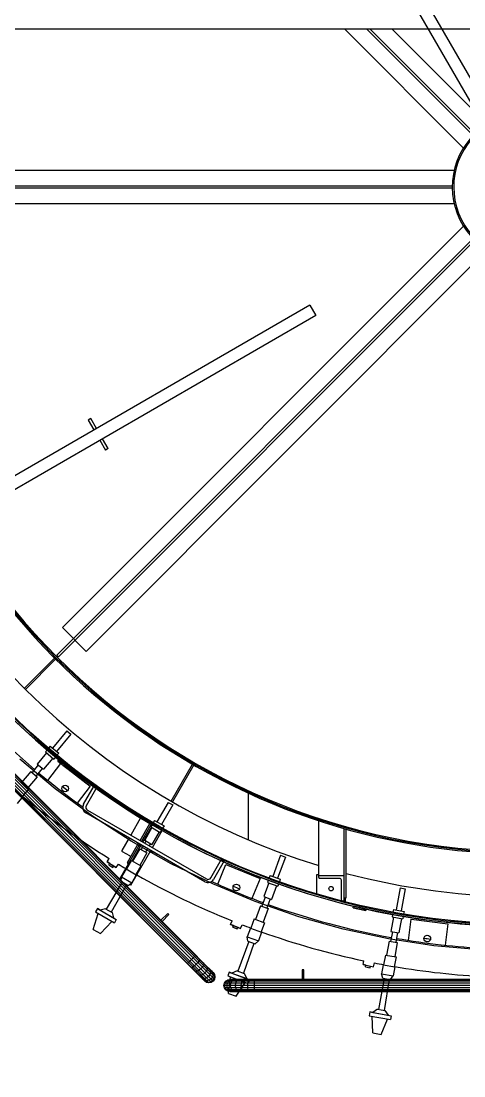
# Model space of a CAD drawing. Header units: metres. Extents: x 0 to 63075, y 0 to 44550.
# Drawn here: x 55060 to 55330, y 38478 to 39120 of the extents above; entities that cross this region are included whole.
import ezdxf

# ---------------------------------------------------------------- set-up
doc = ezdxf.new("R2010")
doc.units = ezdxf.units.M
doc.header["$LTSCALE"] = 75
for name, color, linetype in [('GSB', 7, 'Continuous'), ('ML6', 1, 'Continuous'), ('SDM', 7, 'Continuous'), ('SL1', 8, 'Continuous')]:
    doc.layers.add(name, color=color, linetype=linetype)
doc.styles.add('ROMANS', font='ROMANS.SHX')
doc.dimstyles.new('75___1-75', dxfattribs={"dimscale": 75, "dimtxt": 2.5, "dimasz": 2, "dimexe": 1.5, "dimexo": 1, "dimgap": 0.5, "dimtad": 1, "dimdec": 0, "dimzin": 12, "dimtxsty": 'ROMANS', "dimcen": 0, "dimclrd": 256, "dimclre": 256, "dimclrt": 3, "dimazin": 3, "dimtfac": 1, "dimtdec": 0, "dimtmove": 0, "dimatfit": 0, "dimfxl": 1, "dimlwd": -1, "dimlwe": -1, "dimarcsym": 0})

# ---------------------------------------------------------------- blocks, each defined once
blk = doc.blocks.new('A$C6bae614f')
at = {"layer": 'SL1'}
for p, q in [((381354, 37231.7), (382699.2, 34901.7)), ((381395.9, 37255.9), (382741, 34925.8)), ((371508.3, 35296), (387557.8, 35295.5)), ((382615.3, 34812.3), (382131.9, 35295.7)), ((382654.6, 34862.7), (382221.7, 35295.7)), ((382235.2, 35295.7), (382661.4, 34869.5)), ((382325, 35295.7), (382711.8, 34908.8)), ((380274.9, 34722.3), (382577.9, 34722.2)), ((380179.6, 34658.8), (382570.1, 34658.7)), ((382570.1, 34649.2), (380179.6, 34649.3)), ((382577.9, 34585.7), (380274.9, 34585.8)), ((380986.7, 32867.2), (382615.2, 34495.6)), ((380964.2, 32754.9), (382654.6, 34445.2)), ((382661.3, 34438.5), (380971, 32748.2)), ((382711.8, 34399.1), (381083.2, 32770.6)), ((381992, 34174.9), (380268.2, 33179.8)), ((381992, 34174.9), (382016.1, 34133.1)), ((382016.1, 34133.1), (380292.3, 33137.9)), ((381103, 33714.6), (381092, 33708.3)), ((381092, 33708.3), (381114.9, 33668.6)), ((381125.9, 33674.9), (381103, 33714.6)), ((381173, 33593.4), (381150.1, 33633.1)), ((381139.1, 33626.8), (381162, 33587)), ((381173, 33593.4), (381162, 33587)), ((381523.3, 31533.3), (379768.3, 33288.4)), ((381527, 31537), (379772, 33292.1)), ((379773.3, 33293.4), (381528.4, 31538.3)), ((381524.5, 31473.1), (379738.8, 33258.9)), ((381495.2, 31505.1), (379740.2, 33260.2)), ((381534.9, 31472.9), (379743.9, 33264)), ((381504.5, 31514.5), (379749.5, 33269.6)), ((381511.1, 31521.1), (379756.1, 33276.2)), ((381517.7, 31527.7), (379762.7, 33282.8)), ((381083.2, 32770.6), (380986.7, 32867.2)), ((380832.4, 32620.9), (380955, 32743.5)), ((380959.5, 32739.1), (380836.8, 32616.4)), ((380971, 32748.2), (380964.2, 32754.9)), ((381005.4, 32448.4), (380946.7, 32378.4)), ((381021.7, 32434.7), (380963, 32364.7)), ((381005.4, 32448.4), (381021.7, 32434.7)), ((380922.4, 32359), (380884.4, 32313.7)), ((380924.6, 32370.3), (380918.2, 32362.5)), ((380918.2, 32362.5), (380952.3, 32333.9)), ((380937.8, 32385.9), (380930.8, 32377.5)), ((380937.8, 32385.9), (380971.9, 32357.3)), ((380971.9, 32357.3), (380964.8, 32348.9)), ((380957.8, 32213.5), (380814, 32333.4)), ((380889.1, 32309.8), (380863.6, 32279.4)), ((380884.4, 32313.7), (380910, 32292.2)), ((380948, 32337.5), (380910, 32292.2)), ((380928.2, 32246.7), (380980.9, 32315.3)), ((380958.7, 32341.7), (380952.3, 32333.9)), ((380968.8, 32325.2), (380972.8, 32330.1)), ((381428, 32162.7), (381514.7, 32313)), ((381520.2, 32309.8), (381433.5, 32159.6)), ((380858.9, 32283.3), (380821.3, 32238.4)), ((380884.5, 32261.8), (380846.8, 32217)), ((380858.9, 32283.3), (380884.5, 32261.8)), ((380905.3, 32296.1), (380879.9, 32265.7)), ((381013.7, 32297.3), (381009.8, 32292.3)), ((381010.5, 32293.2), (381100.2, 32224.3)), ((380817.2, 32241.8), (380850.9, 32213.5)), ((381100.2, 32224.3), (381047.2, 32155.4)), ((381072.6, 32150.5), (381116.1, 32225.8)), ((381127.1, 32219.4), (381083.6, 32144.2)), ((381116.1, 32225.8), (381127.1, 32219.4)), ((380790, 32212.4), (380826.6, 32181.7)), ((380826.6, 32181.7), (380802.7, 32153.2)), ((380850.9, 32213.5), (380825.2, 32182.9)), ((381108.6, 32102.6), (380957.8, 32213.5)), ((381742.6, 32005.5), (381742.6, 32195.1)), ((381416.7, 32158.1), (381371, 32079)), ((381435.1, 32147.5), (381389.5, 32068.4)), ((381416.7, 32158.1), (381435.1, 32147.5)), ((381565.9, 31836.4), (381081.9, 32115.8)), ((381088.3, 32126.8), (381572.2, 31847.4)), ((381265.8, 32000.9), (381108.6, 32102.6)), ((381304.5, 32094.9), (381264.3, 32025.2)), ((381302.8, 32003), (381342.6, 32072)), ((381308.3, 31999.8), (381348, 32068.7)), ((381313.8, 31996.7), (381348.5, 32056.8)), ((381350.5, 32055.6), (381321, 32004.4)), ((381350.8, 32067.1), (381345.7, 32058.4)), ((381345.7, 32058.4), (381384.3, 32036.1)), ((381361, 32084.8), (381355.5, 32075.4)), ((381361, 32084.8), (381399.5, 32062.6)), ((381399.5, 32062.6), (381394, 32053.1)), ((382027.9, 31853.6), (382027.9, 32083.4)), ((382129.5, 32052.3), (382129.5, 31757.8)), ((382139, 31770.6), (382139, 32049.6)), ((381257.9, 32014.2), (381228.6, 31963.4)), ((381321, 32004.4), (381349.9, 31987.7)), ((381379.4, 32038.9), (381349.9, 31987.7)), ((381352.3, 31974.4), (381392, 32043.3)), ((381389.3, 32044.9), (381384.3, 32036.1)), ((381220.5, 31847.8), (381301.9, 31988.8)), ((381251.3, 31913.9), (381296.4, 31992)), ((381264.5, 31822.4), (381345.9, 31963.4)), ((381428.8, 31909), (381265.8, 32000.9)), ((381269.8, 31920.5), (381307.4, 31985.7)), ((381301.1, 31970.1), (381271.8, 31919.3)), ((381301.1, 31970.1), (381330.1, 31953.4)), ((381314.7, 31981.4), (381306.4, 31967.1)), ((381326.2, 32001.4), (381321.1, 31992.4)), ((381333.1, 31970.8), (381324.8, 31956.4)), ((381344.6, 31990.8), (381339.5, 31981.8)), ((381168.8, 31917), (381177, 31930.1)), ((381260.1, 31941.1), (381231.1, 31957.8)), ((381267.2, 31922), (381247.2, 31887.4)), ((381267.2, 31922), (381305.4, 31900)), ((381330.1, 31953.4), (381300.8, 31902.6)), ((381589.6, 31852.1), (381633, 31927.3)), ((381644, 31921), (381600.6, 31845.7)), ((381633, 31927.3), (381644, 31921)), ((381872.2, 31943.6), (381840.9, 31857.8)), ((381892.2, 31936.4), (381860.9, 31850.5)), ((381872.2, 31943.6), (381892.2, 31936.4)), ((381168.8, 31917), (381205.7, 31893.7)), ((381179.2, 31910.5), (381168.8, 31917)), ((381175.5, 31904.5), (381179.2, 31910.5)), ((381175.5, 31904.5), (381191.5, 31894.4)), ((381179.2, 31910.5), (381195.3, 31900.3)), ((381191.5, 31894.4), (381195.3, 31900.3)), ((381195.3, 31900.3), (381205.7, 31893.7)), ((381205.7, 31893.7), (381214.3, 31907.3)), ((381245.6, 31888.3), (381227, 31856.1)), ((381245.6, 31888.3), (381287, 31864.4)), ((381253.9, 31908.4), (381255.1, 31907.7)), ((381305.4, 31900), (381285.4, 31865.3)), ((381597.1, 31827), (381428.8, 31909)), ((381617.5, 31826.1), (381650.7, 31906.4)), ((381650.7, 31906.4), (381789.3, 31849)), ((381230.1, 31835), (381165.3, 31724.5)), ((381220.5, 31847.8), (381221.7, 31847.1)), ((381221.7, 31847.1), (381225.9, 31844.7)), ((381225.2, 31837.9), (381227, 31856.1)), ((381225.2, 31837.9), (381253.5, 31821.5)), ((381227, 31856.1), (381268.4, 31832.2)), ((381287, 31864.4), (381268.4, 31832.2)), ((381789.3, 31849), (381756, 31768.7)), ((381823, 31842.6), (381819.6, 31833.1)), ((381819.6, 31833.1), (381861.4, 31817.9)), ((381830, 31861.8), (381826.3, 31851.5)), ((381830, 31861.8), (381871.8, 31846.6)), ((381871.8, 31846.6), (381868.1, 31836.3)), ((382020.5, 31785.4), (382020.5, 31865.4)), ((382020.5, 31865.4), (382027.9, 31865.4)), ((382129.5, 31859.4), (382027.9, 31859.4)), ((382112.1, 31849.8), (382031.7, 31849.8)), ((382119.9, 31761.6), (382119.9, 31842)), ((381248.6, 31824.4), (381185.3, 31713)), ((381253.5, 31821.5), (381268.4, 31832.2)), ((381260.1, 31824.9), (381259.1, 31825.5)), ((381264.5, 31822.4), (381260.1, 31824.9)), ((381770.1, 31755.4), (381597.1, 31827)), ((381824.8, 31831.2), (381804.6, 31775.7)), ((381856.2, 31819.8), (381836, 31764.3)), ((381864.9, 31827.4), (381861.4, 31817.9)), ((382358, 31811.5), (382342.1, 31721.6)), ((382358, 31811.5), (382378.9, 31807.8)), ((382378.9, 31807.8), (382363.1, 31717.9)), ((381947, 31694.3), (381770.1, 31755.4)), ((381810.3, 31773.6), (381796.7, 31736.4)), ((381804.6, 31775.7), (381836, 31764.3)), ((381830.3, 31766.4), (381816.7, 31729.1)), ((382135.5, 31750.4), (382020.5, 31785.4)), ((382129.5, 31757.8), (382123.8, 31757.8)), ((382129.5, 31770.6), (382139, 31770.6)), ((382135.5, 31770.6), (382135.5, 31750.4)), ((381111.9, 31642.5), (381131.6, 31707.3)), ((381128.8, 31727.1), (381120.9, 31713.4)), ((381120.9, 31713.4), (381197.9, 31669)), ((381128.8, 31727.1), (381205.8, 31682.7)), ((381139.8, 31720.9), (381128.8, 31727.1)), ((381161.8, 31726.5), (381139.8, 31720.9)), ((381139.8, 31720.9), (381194.9, 31689.1)), ((381161.8, 31726.5), (381188.8, 31711)), ((381188.8, 31711), (381194.9, 31689.1)), ((381414.6, 31707.4), (381386.9, 31679.7)), ((381419.1, 31702.9), (381414.6, 31707.4)), ((381791, 31738.4), (381771, 31683.4)), ((381791, 31738.4), (381822.4, 31727)), ((381822.4, 31727), (381802.4, 31671.9)), ((382167.5, 31730.9), (382168.9, 31737)), ((382220.1, 31725.2), (382218.7, 31719)), ((382330.7, 31723.6), (382328.8, 31712.9)), ((382330.7, 31723.6), (382374.5, 31715.9)), ((382374.5, 31715.9), (382372.6, 31705.1)), ((381141, 31625.7), (381187.2, 31675.2)), ((381194.9, 31689.1), (381205.8, 31682.7)), ((381205.8, 31682.7), (381197.9, 31669)), ((381391.4, 31675.3), (381419.1, 31702.9)), ((381669.9, 31663.2), (381675.7, 31677.5)), ((381669.9, 31663.2), (381710.3, 31646.7)), ((381681.3, 31658.5), (381669.9, 31663.2)), ((381766, 31685.2), (381752.3, 31647.6)), ((381766, 31685.2), (381807.4, 31670.1)), ((381807.4, 31670.1), (381793.7, 31632.5)), ((382127.3, 31644), (381947, 31694.3)), ((382330.8, 31692.6), (382320.6, 31634.4)), ((382327.1, 31703.5), (382325.4, 31693.6)), ((382325.4, 31693.6), (382369.2, 31685.8)), ((382363.7, 31686.8), (382353.5, 31628.6)), ((382371, 31695.8), (382369.2, 31685.8)), ((382392, 31598.3), (382403.4, 31684.5)), ((382403.4, 31684.5), (382552.1, 31664.9)), ((382552.1, 31664.9), (382540.7, 31578.7)), ((381111.9, 31642.5), (381141, 31625.7)), ((381678.7, 31652), (381681.3, 31658.5)), ((381678.7, 31652), (381696.2, 31644.9)), ((381681.3, 31658.5), (381698.9, 31651.3)), ((381696.2, 31644.9), (381698.9, 31651.3)), ((381698.9, 31651.3), (381710.3, 31646.7)), ((381710.3, 31646.7), (381716.4, 31661.5)), ((381750.6, 31648.2), (381737.8, 31613.2)), ((381750.6, 31648.2), (381795.4, 31631.9)), ((381795.4, 31631.9), (381782.7, 31596.9)), ((382310.4, 31604.7), (382127.3, 31644)), ((382326.6, 31633.3), (382319.6, 31594.3)), ((382320.6, 31634.4), (382353.5, 31628.6)), ((382347.5, 31629.7), (382340.6, 31590.6)), ((381744.5, 31593.1), (381699.9, 31473)), ((381764.6, 31585.8), (381721.6, 31465.1)), ((381737.8, 31613.2), (381782.7, 31596.9)), ((381739.2, 31595), (381737.8, 31613.2)), ((381739.2, 31595), (381769.9, 31583.9)), ((381769.9, 31583.9), (381782.7, 31596.9)), ((382313.7, 31595.3), (382303.5, 31537.6)), ((382495.4, 31576.6), (382310.4, 31604.7)), ((382313.7, 31595.3), (382346.6, 31589.5)), ((382346.6, 31589.5), (382336.4, 31531.8)), ((382681.9, 31559.6), (382495.4, 31576.6)), ((381527, 31537), (381523.3, 31533.3)), ((381528.4, 31538.3), (381527, 31537)), ((381560.6, 31503.5), (381527, 31537)), ((381544.1, 31522.6), (381528.4, 31538.3)), ((382298.3, 31538.6), (382291.3, 31499.2)), ((382298.3, 31538.6), (382341.7, 31530.9)), ((381495.2, 31505.1), (381493.8, 31503.8)), ((381498.9, 31508.9), (381495.2, 31505.1)), ((381528.7, 31471.6), (381495.2, 31505.1)), ((381504.5, 31514.5), (381498.9, 31508.9)), ((381511.1, 31521.1), (381504.5, 31514.5)), ((381523.8, 31495.2), (381504.5, 31514.5)), ((381517.7, 31527.7), (381511.1, 31521.1)), ((381530.7, 31501.5), (381511.1, 31521.1)), ((381523.8, 31495.2), (381517.3, 31490.4)), ((381523.3, 31533.3), (381517.7, 31527.7)), ((381537, 31508.4), (381517.7, 31527.7)), ((381575, 31481.6), (381523.3, 31533.3)), ((381530.7, 31501.5), (381523.8, 31495.2)), ((381558.5, 31460.4), (381523.8, 31495.2)), ((381537, 31508.4), (381530.7, 31501.5)), ((381549.3, 31482.9), (381530.7, 31501.5)), ((381541.7, 31514.8), (381537, 31508.4)), ((381537, 31508.4), (381555.3, 31490.1)), ((381544.2, 31519.8), (381541.7, 31514.8)), ((381544.1, 31522.6), (381544.2, 31519.8)), ((381559, 31507.6), (381544.1, 31522.6)), ((381559.3, 31497.3), (381555.3, 31490.1)), ((381559, 31507.6), (381560.6, 31503.5)), ((381572.4, 31494.2), (381559, 31507.6)), ((381560.6, 31503.5), (381559.3, 31497.3)), ((381596.7, 31467.3), (381560.6, 31503.5)), ((381572.4, 31494.2), (381575.2, 31488.8)), ((381583.6, 31483), (381572.4, 31494.2)), ((382207.5, 31500.2), (382210.7, 31515.3)), ((382207.5, 31500.2), (382250.2, 31491)), ((382219.5, 31497.6), (382207.5, 31500.2)), ((382218.1, 31490.8), (382219.5, 31497.6)), ((382218.1, 31490.8), (382236.6, 31486.8)), ((382219.5, 31497.6), (382238.1, 31493.6)), ((382236.6, 31486.8), (382238.1, 31493.6)), ((382238.1, 31493.6), (382250.2, 31491)), ((382250.2, 31491), (382253.6, 31506.6)), ((382289.5, 31499.5), (382283, 31462.8)), ((382289.5, 31499.5), (382336.5, 31491.2)), ((382336.5, 31491.2), (382330.1, 31454.5)), ((382341.7, 31530.9), (382334.7, 31491.5)), ((381512.4, 31487.9), (381509.6, 31488.1)), ((381517.3, 31490.4), (381512.4, 31487.9)), ((381528.7, 31471.6), (381524.5, 31473.1)), ((381549.1, 31448.5), (381524.5, 31473.1)), ((381534.9, 31472.9), (381528.7, 31471.6)), ((381570.5, 31429.8), (381528.7, 31471.6)), ((381542.1, 31476.9), (381534.9, 31472.9)), ((381563.7, 31444), (381534.9, 31472.9)), ((381543.4, 31456.9), (381537.9, 31459.7)), ((381549.3, 31482.9), (381542.1, 31476.9)), ((381550.6, 31457.2), (381543.4, 31456.9)), ((381562.8, 31434.9), (381549.1, 31448.5)), ((381555.6, 31444.7), (381549.1, 31448.5)), ((381555.3, 31490.1), (381549.3, 31482.9)), ((381565.9, 31466.2), (381549.3, 31482.9)), ((381558.5, 31460.4), (381550.6, 31457.2)), ((381555.3, 31490.1), (381571.7, 31473.6)), ((381565.9, 31466.2), (381558.5, 31460.4)), ((381572.2, 31446.7), (381558.5, 31460.4)), ((381571.7, 31473.6), (381565.9, 31466.2)), ((381579.9, 31452.3), (381565.9, 31466.2)), ((381575, 31481.6), (381571.7, 31473.6)), ((381571.7, 31473.6), (381585.4, 31459.9)), ((381579.9, 31452.3), (381572.2, 31446.7)), ((381575.2, 31488.8), (381575, 31481.6)), ((381588.1, 31468.4), (381575, 31481.6)), ((381585.4, 31459.9), (381579.9, 31452.3)), ((381596.9, 31435.3), (381579.9, 31452.3)), ((381592.1, 31474.6), (381583.6, 31483)), ((381583.6, 31483), (381587.5, 31476.6)), ((381588.1, 31468.4), (381585.4, 31459.9)), ((381585.4, 31459.9), (381595.8, 31449.6)), ((381587.5, 31476.6), (381588.1, 31468.4)), ((381598, 31458.6), (381588.1, 31468.4)), ((381595.8, 31449.6), (381590.3, 31441.8)), ((381597.3, 31469.4), (381592.1, 31474.6)), ((381592.1, 31474.6), (381596.7, 31467.3)), ((381598, 31458.6), (381595.8, 31449.6)), ((381595.8, 31449.6), (381602.2, 31443.2)), ((381596.7, 31467.3), (381598, 31458.6)), ((381602.4, 31461.6), (381596.7, 31467.3)), ((381597.3, 31469.4), (381602.4, 31461.6)), ((381599.1, 31467.6), (381597.3, 31469.4)), ((381604.1, 31452.4), (381598, 31458.6)), ((381599.1, 31467.6), (381604.3, 31459.7)), ((381604.1, 31452.4), (381602.2, 31443.2)), ((381602.4, 31461.6), (381604.1, 31452.4)), ((381602.4, 31461.6), (381604.3, 31459.7)), ((381604.1, 31452.4), (381606.2, 31450.4)), ((381604.3, 31459.7), (381606.2, 31450.4)), ((381606.2, 31450.4), (381604.3, 31441)), ((381663.5, 31469.2), (381658.1, 31454.4)), ((381658.1, 31454.4), (381741.6, 31424)), ((381661.5, 31383), (381669.7, 31450.1)), ((381663.5, 31469.2), (381747, 31438.8)), ((381675.4, 31465), (381663.5, 31469.2)), ((381696.1, 31474.3), (381675.4, 31465)), ((381675.4, 31465), (381735.2, 31443.2)), ((381696.1, 31474.3), (381725.3, 31463.7)), ((381725.3, 31463.7), (381735.2, 31443.2)), ((381967.2, 31478.5), (381960.8, 31478.5)), ((381960.8, 31478.5), (381960.8, 31439.4)), ((381967.2, 31439.4), (381967.2, 31478.5)), ((382283, 31462.8), (382330.1, 31454.5)), ((382287.6, 31445.1), (382283, 31462.8)), ((382319.7, 31439.5), (382330.1, 31454.5)), ((381563.7, 31444), (381555.6, 31444.7)), ((381564.8, 31435.5), (381557.5, 31440.1)), ((381570.5, 31429.8), (381562.8, 31434.9)), ((381562.8, 31434.9), (381564.6, 31433.1)), ((381572.2, 31446.7), (381563.7, 31444)), ((381573.6, 31434.2), (381563.7, 31444)), ((381572.5, 31427.8), (381564.6, 31433.1)), ((381573.6, 31434.2), (381564.8, 31435.5)), ((381579.7, 31428), (381570.5, 31429.8)), ((381570.5, 31429.8), (381572.5, 31427.8)), ((381589, 31430), (381572.2, 31446.7)), ((381581.8, 31426), (381572.5, 31427.8)), ((381582.6, 31436.4), (381573.6, 31434.2)), ((381579.7, 31428), (381573.6, 31434.2)), ((381589, 31430), (381579.7, 31428)), ((381579.7, 31428), (381581.8, 31426)), ((381591.1, 31427.8), (381581.8, 31426)), ((381590.3, 31441.8), (381582.6, 31436.4)), ((381596.9, 31435.3), (381589, 31430)), ((381589, 31430), (381591.1, 31427.8)), ((381599.1, 31433.1), (381591.1, 31427.8)), ((381602.2, 31443.2), (381596.9, 31435.3)), ((381596.9, 31435.3), (381599.1, 31433.1)), ((381604.3, 31441), (381599.1, 31433.1)), ((381602.2, 31443.2), (381604.3, 31441)), ((381642.8, 31415), (381644.6, 31424.3)), ((381644.6, 31405.7), (381642.8, 31415)), ((384097.2, 31414.9), (381642.8, 31415)), ((381644.6, 31424.3), (381649.9, 31432.3)), ((384095.3, 31424.3), (381644.6, 31424.3)), ((381649.9, 31397.7), (381644.6, 31405.7)), ((384095.3, 31405.6), (381644.6, 31405.7)), ((381645.9, 31415), (381647.7, 31424.3)), ((381647.7, 31405.7), (381645.9, 31415)), ((381647.7, 31424.3), (381652.8, 31432.3)), ((381652.8, 31397.7), (381647.7, 31405.7)), ((381649.9, 31432.3), (381657.8, 31437.5)), ((384090, 31432.2), (381649.9, 31432.3)), ((381652.8, 31432.3), (381660.6, 31437.5)), ((381655.1, 31415), (381656.7, 31424.3)), ((381656.7, 31405.7), (381655.1, 31415)), ((381656.7, 31424.3), (381661.5, 31432.3)), ((381661.5, 31397.7), (381656.7, 31405.7)), ((381657.8, 31437.5), (381667.2, 31439.4)), ((384079.4, 31437.5), (381657.8, 31437.5)), ((381660.6, 31437.5), (381669.7, 31439.4)), ((381661.5, 31432.3), (381668.6, 31437.5)), ((384072.8, 31439.3), (381667.2, 31439.4)), ((381668.6, 31437.5), (381677.1, 31439.4)), ((381669.9, 31415), (381671.3, 31424.3)), ((381671.3, 31405.7), (381669.9, 31415)), ((381671.3, 31424.3), (381675.5, 31432.3)), ((381675.5, 31397.7), (381671.3, 31405.7)), ((381675.5, 31432.3), (381681.7, 31437.5)), ((381681.7, 31437.5), (381689, 31439.4)), ((381689.6, 31415), (381690.7, 31424.3)), ((381690.7, 31405.7), (381689.6, 31415)), ((381690.7, 31424.3), (381694, 31432.3)), ((381694, 31397.7), (381690.7, 31405.7)), ((381693.1, 31371.5), (381730, 31428.2)), ((381694, 31432.3), (381699, 31437.5)), ((381699, 31437.5), (381704.8, 31439.4)), ((381713.2, 31415), (381714, 31424.3)), ((381714, 31405.7), (381713.2, 31415)), ((381714, 31424.3), (381716.3, 31432.3)), ((381716.3, 31397.7), (381714, 31405.7)), ((381716.3, 31432.3), (381719.7, 31437.5)), ((381719.7, 31437.5), (381723.8, 31439.4)), ((381735.2, 31443.2), (381747, 31438.8)), ((381739.5, 31415), (381739.9, 31424.3)), ((381739.9, 31405.7), (381739.5, 31415)), ((381739.9, 31424.3), (381741.1, 31432.3)), ((381741.1, 31397.7), (381739.9, 31405.7)), ((381741.1, 31432.3), (381742.8, 31437.5)), ((381747, 31438.8), (381741.6, 31424)), ((381742.8, 31437.5), (381744.9, 31439.4)), ((381747, 31437.5), (381748.7, 31432.3)), ((381767.2, 31392.5), (381767.2, 31439.4)), ((382293.1, 31444.2), (382270, 31318.1)), ((382287.6, 31445.1), (382319.7, 31439.5)), ((382314.2, 31440.4), (382292.8, 31314.1)), ((381657.8, 31392.5), (381649.9, 31397.7)), ((384090, 31397.7), (381649.9, 31397.7)), ((381660.6, 31392.5), (381652.8, 31397.7)), ((381667.2, 31390.6), (381657.8, 31392.5)), ((384082.1, 31392.4), (381657.8, 31392.5)), ((381669.7, 31390.6), (381660.6, 31392.5)), ((381668.6, 31392.5), (381661.5, 31397.7)), ((381661.5, 31383), (381693.1, 31371.5)), ((381667.2, 31390.6), (384072.8, 31390.5)), ((381677.1, 31390.6), (381668.6, 31392.5)), ((381681.7, 31392.5), (381675.5, 31397.7)), ((381689, 31390.6), (381681.7, 31392.5)), ((381699, 31392.5), (381694, 31397.7)), ((381704.8, 31390.6), (381699, 31392.5)), ((381719.7, 31392.5), (381716.3, 31397.7)), ((381723.8, 31390.6), (381719.7, 31392.5)), ((381742.8, 31392.5), (381741.1, 31397.7)), ((381744.9, 31390.6), (381742.8, 31392.5)), ((381767.2, 31390.6), (381767.2, 31392.5)), ((382234.9, 31308.1), (382232.1, 31292.5)), ((382232.1, 31292.5), (382319.7, 31277.1)), ((382234.9, 31308.1), (382322.4, 31292.7)), ((382247.3, 31306), (382234.9, 31308.1)), ((382247.9, 31222.8), (382244.3, 31290.4)), ((382266.1, 31318.8), (382247.3, 31306)), ((382247.3, 31306), (382309.9, 31294.9)), ((382266.1, 31318.8), (382296.7, 31313.4)), ((382281, 31217), (382307.5, 31279.2)), ((382296.7, 31313.4), (382309.9, 31294.9)), ((382309.9, 31294.9), (382322.4, 31292.7)), ((382322.4, 31292.7), (382319.7, 31277.1)), ((382247.9, 31222.8), (382281, 31217))]:
    blk.add_line(p, q, dxfattribs=at)
for centre, radius in [((382870.1, 34654), 3000), ((382870.1, 34654), 2990.5), ((380998.1, 32214.5), 13.5), ((381693.2, 31813.1), 13.5), ((382078, 31807.9), 9), ((382468.6, 31605.3), 13.5)]:
    blk.add_circle(centre, radius, dxfattribs=at)
for centre, radius, start, end in [((382870.1, 34654), 2705, 166.2755, 316.7875), ((382870.1, 34654), 300, 328.9801, 307.0162), ((382870.1, 34654), 294.3, 329.1943, 306.8019), ((382870.1, 34654), 3000, 176.0693, 316.0879), ((382870.1, 34654), 2993.5, 176.0608, 255.0634), ((382870.1, 34654), 2700, 180.0486, 269.9476), ((382870.1, 34654), 2695.2, 180.0487, 269.9475), ((382870.1, 34654), 2878.5, 197.2072, 252.9874), ((382870.1, 34654), 3092.8, 220.1952, 229.801), ((382870.1, 34654), 3006.4, 230.7709, 231.7759), ((382870.1, 34654), 3092.8, 230.1952, 234.3918), ((382870.1, 34654), 3075, 232.2466, 232.7497), ((382870.1, 34654), 3207.1, 230.3916, 238.1351), ((381094.6, 32137.8), 25.4, 149.9981, 239.9981), ((381094.6, 32137.8), 12.7, 149.9981, 239.9981), ((381326.6, 31980.7), 12.4, 175.4328, 180.8118), ((381326.6, 31980.7), 12.4, 299.1852, 304.5635), ((382870.1, 34654), 3092.8, 240.4687, 241.213), ((382870.1, 34654), 3207.1, 238.918, 239.5444), ((382870.1, 34654), 3207.1, 240.4519, 248.1351), ((381578.6, 31858.4), 25.4, 239.9981, 329.9981), ((381578.6, 31858.4), 12.7, 239.9981, 329.9981), ((382870.1, 34654), 3092.8, 245.6044, 249.801), ((382031.7, 31853.6), 3.81, 179.9981, 269.9981), ((382112.1, 31842), 7.87, 359.9981, 89.9981), ((382870.1, 34654), 2878.5, 255.287, 284.7092), ((382870.1, 34654), 3075, 247.2466, 247.7497), ((382123.8, 31761.6), 3.81, 179.9981, 269.9981), ((382870.1, 34654), 2993.5, 255.7946, 284.1948), ((382870.1, 34654), 3092.8, 250.1952, 259.801), ((382870.1, 34654), 3006.4, 256.4852, 257.4901), ((382870.1, 34654), 3207.1, 248.918, 249.6047), ((382870.1, 34654), 3207.1, 250.3916, 258.1351), ((382870.1, 34654), 3092.8, 260.1952, 266.9957), ((382870.1, 34654), 3075, 262.2466, 262.7497), ((382870.1, 34654), 3207.1, 258.918, 259.6047), ((382870.1, 34654), 3207.1, 260.3916, 267.1028)]:
    blk.add_arc(centre, radius, start, end, dxfattribs=at)
for centre, major_axis in [((381232.9, 31960.9), (-4.33, 2.5)), ((381258, 31937.4), (5.2, -3)), ((381255.7, 31911.4), (-4.33, 2.5))]:
    blk.add_ellipse(centre, major_axis=major_axis, ratio=0.707107, start_param=0, end_param=1.570796, dxfattribs=at)
for points, knots in [([(381009.8, 32292.3), (381006, 32295.3), (381002.3, 32298.2), (380998.5, 32301.2), (380995.4, 32303.7), (380992.3, 32306.2), (380989.2, 32308.6), (380982.5, 32314.1), (380975.5, 32319.7), (380968.6, 32325.3)], [0, 0, 0, 0, 0.270269, 0.270269, 0.270269, 0.498349, 0.498349, 0.498349, 1, 1, 1, 1]), ([(380968.8, 32325.2), (380972.5, 32322.2), (380976.2, 32319.1), (380979.9, 32316.1), (380983, 32313.6), (380986.2, 32311.1), (380989.2, 32308.6), (380996, 32303.2), (381003, 32297.7), (381009.9, 32292.2)], [0, 0, 0, 0, 0.270258, 0.270258, 0.270258, 0.498365, 0.498365, 0.498365, 1, 1, 1, 1]), ([(381013.7, 32297.3), (381010, 32300.2), (381006.2, 32303.2), (381002.5, 32306.2), (380999.3, 32308.7), (380996.2, 32311.2), (380993.2, 32313.6), (380986.4, 32319), (380979.5, 32324.6), (380972.6, 32330.3)], [0, 0, 0, 0, 0.270265, 0.270265, 0.270265, 0.498349, 0.498349, 0.498349, 1, 1, 1, 1]), ([(380972.7, 32330.1), (380976.4, 32327.1), (380980.2, 32324.1), (380983.9, 32321.1), (380987, 32318.6), (380990.1, 32316.1), (380993.2, 32313.6), (380999.9, 32308.2), (381006.9, 32302.6), (381013.9, 32297.2)], [0, 0, 0, 0, 0.270258, 0.270258, 0.270258, 0.498365, 0.498365, 0.498365, 1, 1, 1, 1]), ([(382218.7, 31719), (382214, 31720.1), (382209.4, 31721.1), (382204.7, 31722.2), (382200.8, 31723.1), (382196.9, 31723.9), (382193.1, 31724.8), (382184.6, 31726.8), (382175.9, 31728.8), (382167.3, 31730.9)], [0, 0, 0, 0, 0.270269, 0.270269, 0.270269, 0.498349, 0.498349, 0.498349, 1, 1, 1, 1]), ([(382167.5, 31730.9), (382172.1, 31729.7), (382176.8, 31728.6), (382181.4, 31727.5), (382185.4, 31726.6), (382189.2, 31725.7), (382193.1, 31724.8), (382201.5, 31722.9), (382210.2, 31720.9), (382218.9, 31719)], [0, 0, 0, 0, 0.270258, 0.270258, 0.270258, 0.498365, 0.498365, 0.498365, 1, 1, 1, 1]), ([(382220.1, 31725.2), (382215.4, 31726.3), (382210.8, 31727.3), (382206.1, 31728.4), (382202.2, 31729.2), (382198.3, 31730.1), (382194.5, 31731), (382186, 31733), (382177.3, 31735), (382168.7, 31737.1)], [0, 0, 0, 0, 0.270265, 0.270265, 0.270265, 0.498349, 0.498349, 0.498349, 1, 1, 1, 1]), ([(382168.9, 31737.1), (382173.6, 31735.9), (382178.2, 31734.8), (382182.9, 31733.7), (382186.8, 31732.8), (382190.7, 31731.9), (382194.5, 31731), (382202.9, 31729.1), (382211.6, 31727.1), (382220.3, 31725.2)], [0, 0, 0, 0, 0.270258, 0.270258, 0.270258, 0.498365, 0.498365, 0.498365, 1, 1, 1, 1])]:
    blk.add_open_spline(points, degree=3, knots=knots, dxfattribs=at)
blk = doc.blocks.new('zw$15D4')
at = {"layer": 'ML6', "xscale": 0.2502808837766805, "yscale": 0.2502808837766805, "zscale": 0.2502808837766805}
blk.add_blockref('A$C6bae614f', (-85544.7, -3177.3), dxfattribs=at)

msp = doc.modelspace()

# ---------------------------------------------------------------- block references
at = {"layer": 'GSB', "xscale": 0.6000000000000068, "yscale": 0.6000000000000068, "zscale": 0.6000000000000068}
msp.add_blockref('zw$15D4', (49200, 35721.63), dxfattribs=at)

# ---------------------------------------------------------------- leaders
at = {"layer": 'SDM'}
msp.add_leader([(52766.71, 37891.88), (59453.13, 42438.72), (62243.43, 42438.72)], dimstyle='75___1-75', override={"dimtad": 0}, dxfattribs=at)

doc.saveas('drawing.dxf')
